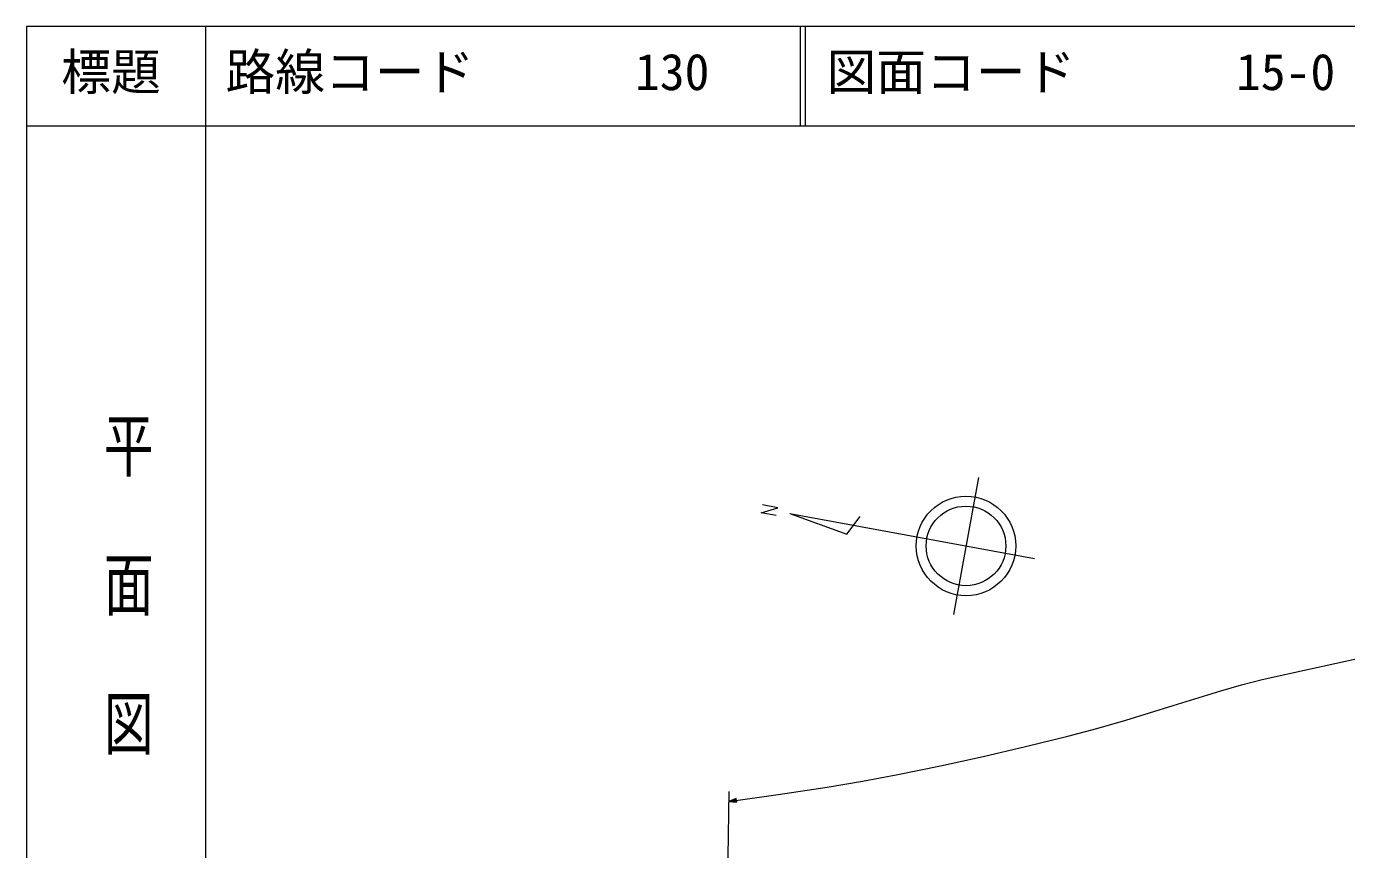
# Model space of a CAD drawing. Units: millimetres, scale not verified. Extents: x 33656 to 673656, y 21260 to 381260.
# Drawn here: x 33656 to 166294, y 298540 to 381260 of the extents above; entities that cross this region are included whole.
import ezdxf
from ezdxf.enums import TextEntityAlignment as Align

# ---------------------------------------------------------------- set-up
doc = ezdxf.new("R2010")
doc.units = ezdxf.units.MM
doc.header["$LTSCALE"] = 1000
doc.layers.add('S-SUV', color=7, linetype='Continuous', lineweight=13)
doc.styles.add('@ＭＳ ゴシック', font='')
doc.styles.add('ＭＳ ゴシック', font='')
doc.styles.get('@ＭＳ ゴシック').set_extended_font_data('@MS Gothic')
doc.styles.get('ＭＳ ゴシック').set_extended_font_data('MS Gothic')

msp = doc.modelspace()

# ---------------------------------------------------------------- linework, layer by layer
at = {"layer": 'S-SUV'}
for p, q in [((33656, 381260), (33656, 21260)), ((673656, 381260), (33656, 381260)), ((51656, 381260), (51656, 371260)), ((111406, 381260), (111406, 371260)), ((111906, 381260), (111906, 371260)), ((33656, 371260), (673656, 371260)), ((51656, 371260), (51656, 21260)), ((129321, 335939), (126792, 322169)), ((109143, 332899), (107618, 333171)), ((107476, 332391), (109143, 332899)), ((108994, 332112), (107476, 332391)), ((110352, 332306), (116073, 330239)), ((110352, 332306), (134941, 327790)), ((116073, 330239), (117418, 332025)), ((162684, 316709), (167568, 317762)), ((157817, 315617), (162684, 316709)), ((148885, 313014), (153649, 314507)), ((153649, 314507), (155725, 315091)), ((155725, 315091), (157817, 315617)), ((144126, 311536), (148885, 313014)), ((138273, 309933), (141203, 310704)), ((141203, 310704), (144126, 311536)), ((134021, 308886), (138273, 309933)), ((125493, 306961), (129766, 307901)), ((129766, 307901), (134021, 308886)), ((121219, 306082), (125493, 306961)), ((114120, 304821), (117670, 305421)), ((117670, 305421), (121219, 306082)), ((104003, 284798), (104256, 304389)), ((104243, 303379), (109180, 304072)), ((109180, 304072), (114120, 304821)), ((104960, 303667), (104243, 303379)), ((104243, 303379), (105011, 303295)), ((104319, 303390), (104946, 303636)), ((104989, 303321), (104321, 303390)), ((104395, 303400), (104922, 303605)), ((104957, 303345), (104395, 303400)), ((104469, 303410), (104898, 303573)), ((104926, 303369), (104469, 303410)), ((104546, 303421), (104873, 303541)), ((104894, 303393), (104546, 303421)), ((104620, 303431), (104849, 303510)), ((104862, 303417), (104620, 303431)), ((104696, 303441), (104825, 303478)), ((104828, 303459), (104696, 303441)), ((104830, 303441), (104696, 303441)), ((104825, 303478), (104830, 303441)), ((104849, 303510), (104862, 303417)), ((104873, 303541), (104894, 303393)), ((104898, 303573), (104926, 303369)), ((104922, 303605), (104957, 303345)), ((104946, 303636), (104989, 303321)), ((105011, 303295), (104960, 303667))]:
    msp.add_line(p, q, dxfattribs=at)
for radius in [5000, 4000]:
    msp.add_circle((128056, 329054), radius, dxfattribs=at)

# ---------------------------------------------------------------- texts
at = {"layer": 'S-SUV', "style": 'ＭＳ ゴシック'}
for s, p in [('標題', (37156, 373760)), ('路線コード', (53656, 373760)), ('130', (94798, 373760)), ('図面コード', (114036, 373760)), ('15-0', (155177, 373760))]:
    msp.add_text(s, height=3666, dxfattribs=at).set_placement(p, align=Align.BOTTOM_LEFT)
at = {"layer": 'S-SUV', "style": '@ＭＳ ゴシック', "width": 1.4}
msp.add_text('平  面  図', height=3666, rotation=270, dxfattribs=at).set_placement((40933, 342735), align=Align.BOTTOM_LEFT)

doc.saveas('drawing.dxf')
